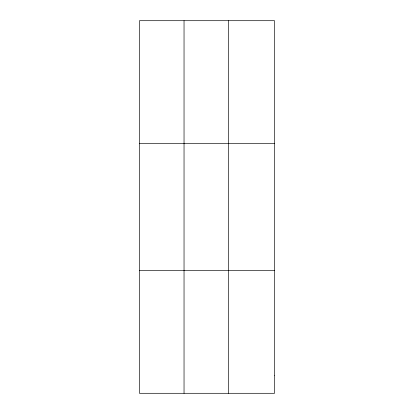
<?xml version="1.0" encoding="UTF-8"?>
<svg xmlns="http://www.w3.org/2000/svg" width="414" height="414" viewBox="0 0 414 414"><rect width="100%" height="100%" fill="white"/><g stroke="black" fill="none" stroke-linecap="round" stroke-linejoin="round"><path stroke-width="0.62" d="M184.039 20.7L184.039 393.3M228.611 20.7L228.611 393.3M139.461 143.658L274.539 143.658M139.461 270.342L274.539 270.342M274.539 375.736L274.539 393.3L139.461 393.3L139.461 20.7L274.539 20.7L274.539 375.736"/></g></svg>
